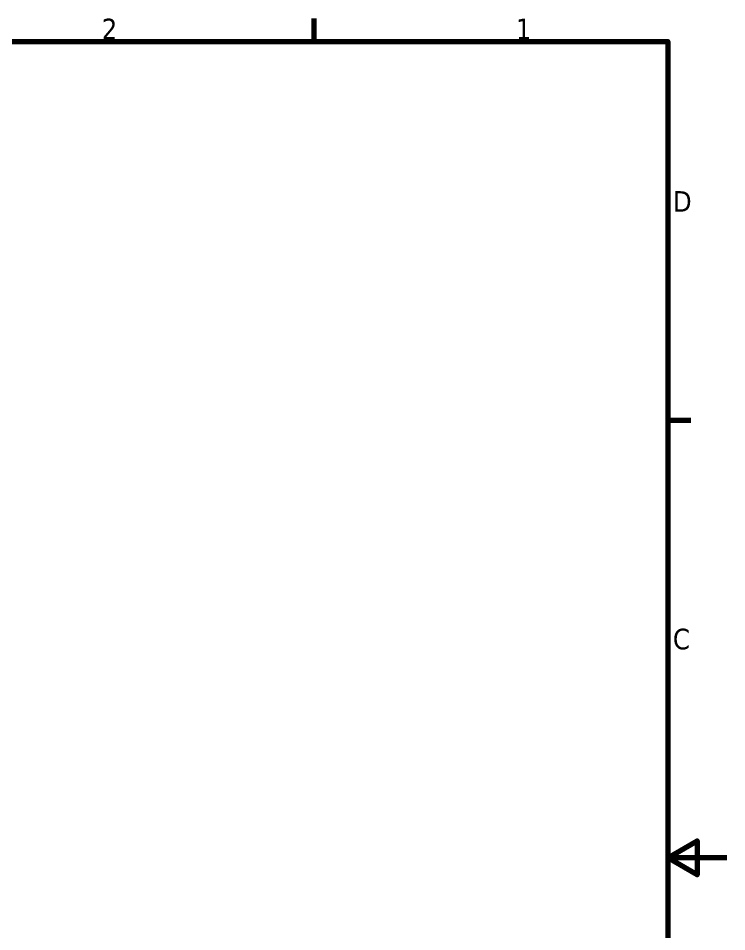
# Model space of a CAD drawing. Header units: millimetres. Extents: x 0 to 4620, y 0 to 3267.
# Drawn here: x 3297 to 4620, y 1496 to 3201 of the extents above; entities that cross this region are included whole.
import ezdxf

# ---------------------------------------------------------------- set-up
doc = ezdxf.new("R2010")
doc.units = ezdxf.units.MM
doc.header["$LTSCALE"] = 11
doc.layers.add('Obramowanie (ISO)', color=7, linetype='Continuous', lineweight=70)
doc.styles.add('Tekst notatki (ISO)', font='tahoma.ttf')

# ---------------------------------------------------------------- blocks, each defined once
blk = doc.blocks.new('Ramki Ramka domyślna')
at = {"layer": 'Obramowanie (ISO)'}
for p, q in [((350, 287), (350, 290.9)), ((410, 222.75), (413.9, 222.75))]:
    blk.add_line(p, q, dxfattribs=at)
at = {"layer": 'Obramowanie (ISO)', "flags": 128}
for points in [[(10, 10), (10, 287), (410, 287), (410, 10), (10, 10)], [(420, 148.5), (410, 148.5), (415, 151.39), (415, 145.61), (410, 148.5)]]:
    blk.add_lwpolyline(points, dxfattribs=at)
at = {"layer": 'Obramowanie (ISO)', "char_height": 3.5, "attachment_point": 7, "style": 'Tekst notatki (ISO)'}
for s, insert in [('2', (313.94, 287.4)), ('1', (384.21, 287.4)), ('D', (410.87, 258.13)), ('C', (410.86, 183.81))]:
    blk.add_mtext(s, dxfattribs=dict(at, insert=insert))

msp = doc.modelspace()

# ---------------------------------------------------------------- block references
at = {"xscale": 11, "yscale": 11, "zscale": 11}
msp.add_blockref('Ramki Ramka domyślna', (0, 0), dxfattribs=at)

doc.saveas('drawing.dxf')
